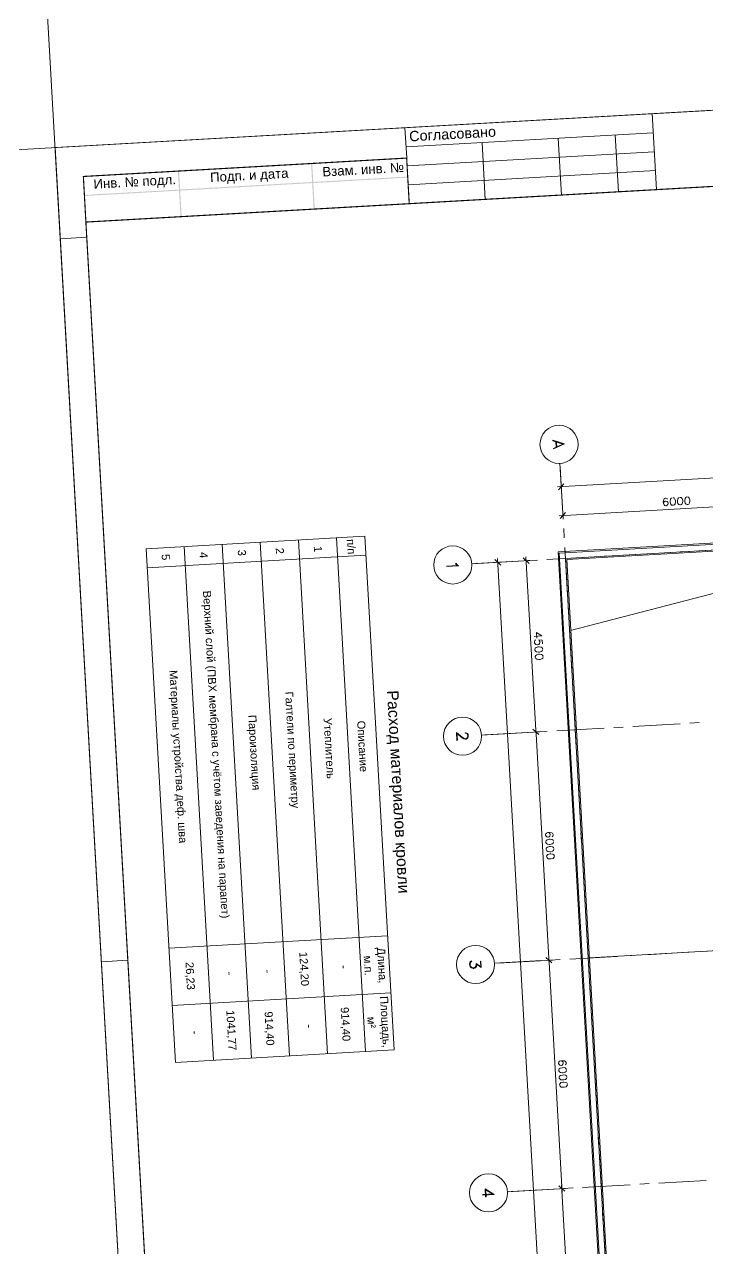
# Model space of a CAD drawing. Header units: metres. Extents: x 107714.2 to 107732.3, y 110797.9 to 110846.2.
# Drawn here: x 107716.81943 to 107716.82649, y 110843.48672 to 110843.49937 of the extents above; entities that cross this region are included whole.
import ezdxf

# ---------------------------------------------------------------- set-up
doc = ezdxf.new("R2010")
doc.units = ezdxf.units.M
doc.linetypes.add('_ШПТ__20_т__2_5__Линия сетки', pattern=[25, 20, -2.5, 0, -2.5])
doc.linetypes.add('CENTER', pattern=[50.8, 31.75, -6.35, 6.35, -6.35])
for name, color, linetype in [('PDF _Геометрия', 7, 'Continuous'), ('PDF _Сплошная заливка', 7, 'Continuous'), ('PDF _Текст', 7, 'Continuous')]:
    doc.layers.add(name, color=color, linetype=linetype)
doc.layers.add('ОСИ', color=251, linetype='CENTER', lineweight=18)
doc.styles.add('PDF Arial', font='arial.ttf')

msp = doc.modelspace()

# ---------------------------------------------------------------- linework, layer by layer
at = {"layer": 'PDF _Геометрия', "lineweight": 18}
for points in [[(107716.819751, 110843.498096), (107716.821078, 110843.47475), (107716.837585, 110843.475689), (107716.836258, 110843.499034)], [(107716.82613, 110843.494479), (107716.826118, 110843.494475), (107716.826111, 110843.494463), (107716.826109, 110843.494444), (107716.826109, 110843.494433), (107716.826114, 110843.494414), (107716.826123, 110843.494403), (107716.826134, 110843.494401), (107716.826141, 110843.494401), (107716.826152, 110843.494405), (107716.826158, 110843.494417), (107716.826162, 110843.494436), (107716.826162, 110843.494447), (107716.826156, 110843.494465), (107716.826148, 110843.494477), (107716.826137, 110843.494479)], [(107716.826205, 110843.494483), (107716.826193, 110843.494479), (107716.826186, 110843.494467), (107716.826183, 110843.494448), (107716.826184, 110843.494437), (107716.826188, 110843.494419), (107716.826197, 110843.494408), (107716.826209, 110843.494405), (107716.826216, 110843.494405), (107716.826227, 110843.494409), (107716.826233, 110843.494421), (107716.826237, 110843.49444), (107716.826237, 110843.494452), (107716.826231, 110843.49447), (107716.826223, 110843.494481), (107716.826211, 110843.494483)], [(107716.82628, 110843.494487), (107716.826268, 110843.494483), (107716.826261, 110843.494471), (107716.826258, 110843.494453), (107716.826259, 110843.494441), (107716.826263, 110843.494423), (107716.826272, 110843.494412), (107716.826284, 110843.494409), (107716.826291, 110843.49441), (107716.826302, 110843.494414), (107716.826308, 110843.494426), (107716.826312, 110843.494444), (107716.826312, 110843.494456), (107716.826305, 110843.494474), (107716.826298, 110843.494485), (107716.826286, 110843.494488)], [(107716.820994, 110843.488646), (107716.820693, 110843.493953), (107716.822952, 110843.494081), (107716.823254, 110843.488775)], [(107716.82479, 110843.492917), (107716.824784, 110843.492928), (107716.824774, 110843.492936), (107716.824753, 110843.492938), (107716.824743, 110843.492938), (107716.824724, 110843.492933), (107716.824714, 110843.492924), (107716.82471, 110843.492912), (107716.82471, 110843.492906), (107716.824716, 110843.492894), (107716.824726, 110843.492888), (107716.824746, 110843.492884), (107716.824756, 110843.492885), (107716.824776, 110843.492891), (107716.824786, 110843.492898), (107716.82479, 110843.49291)], [(107716.824794, 110843.492842), (107716.824788, 110843.492853), (107716.824778, 110843.492861), (107716.824758, 110843.492863), (107716.824748, 110843.492863), (107716.824728, 110843.492858), (107716.824718, 110843.492849), (107716.824714, 110843.492838), (107716.824714, 110843.492831), (107716.82472, 110843.492819), (107716.82473, 110843.492813), (107716.824751, 110843.49281), (107716.824761, 110843.49281), (107716.82478, 110843.492816), (107716.82479, 110843.492823), (107716.824794, 110843.492835)], [(107716.824903, 110843.49093), (107716.824897, 110843.490942), (107716.824887, 110843.490948), (107716.824866, 110843.490951), (107716.824856, 110843.490951), (107716.824837, 110843.490945), (107716.824827, 110843.490938), (107716.824823, 110843.490926), (107716.824823, 110843.490919), (107716.824829, 110843.490908), (107716.824839, 110843.4909), (107716.824859, 110843.490898), (107716.824869, 110843.490898), (107716.824889, 110843.490903), (107716.824899, 110843.490912), (107716.824903, 110843.490923)], [(107716.824907, 110843.490855), (107716.824901, 110843.490867), (107716.824891, 110843.490873), (107716.824871, 110843.490877), (107716.824861, 110843.490876), (107716.824841, 110843.49087), (107716.824831, 110843.490863), (107716.824827, 110843.490851), (107716.824827, 110843.490844), (107716.824833, 110843.490833), (107716.824844, 110843.490825), (107716.824864, 110843.490823), (107716.824874, 110843.490823), (107716.824893, 110843.490828), (107716.824903, 110843.490837), (107716.824907, 110843.490849)], [(107716.824911, 110843.49078), (107716.824905, 110843.490792), (107716.824895, 110843.490798), (107716.824875, 110843.490802), (107716.824865, 110843.490801), (107716.824845, 110843.490795), (107716.824836, 110843.490788), (107716.824831, 110843.490776), (107716.824832, 110843.490769), (107716.824837, 110843.490758), (107716.824848, 110843.49075), (107716.824868, 110843.490748), (107716.824878, 110843.490748), (107716.824898, 110843.490753), (107716.824907, 110843.490762), (107716.824912, 110843.490774)], [(107716.825037, 110843.488572), (107716.825031, 110843.488584), (107716.825021, 110843.48859), (107716.825, 110843.488592), (107716.82499, 110843.488591), (107716.824971, 110843.488587), (107716.824961, 110843.48858), (107716.824957, 110843.488568), (107716.824957, 110843.488559), (107716.824963, 110843.48855), (107716.824973, 110843.488542), (107716.824993, 110843.48854), (107716.825003, 110843.48854), (107716.825023, 110843.488545), (107716.825033, 110843.488554), (107716.825037, 110843.488564)], [(107716.825041, 110843.488497), (107716.825035, 110843.488509), (107716.825025, 110843.488515), (107716.825005, 110843.488517), (107716.824995, 110843.488516), (107716.824975, 110843.488512), (107716.824965, 110843.488505), (107716.824961, 110843.488493), (107716.824962, 110843.488485), (107716.824967, 110843.488475), (107716.824978, 110843.488467), (107716.824998, 110843.488465), (107716.825008, 110843.488465), (107716.825027, 110843.48847), (107716.825037, 110843.488479), (107716.825041, 110843.488489)], [(107716.825045, 110843.488423), (107716.82504, 110843.488434), (107716.825029, 110843.48844), (107716.825009, 110843.488442), (107716.824999, 110843.488442), (107716.824979, 110843.488437), (107716.82497, 110843.48843), (107716.824965, 110843.488418), (107716.824966, 110843.48841), (107716.824971, 110843.4884), (107716.824982, 110843.488392), (107716.825002, 110843.48839), (107716.825012, 110843.488391), (107716.825032, 110843.488395), (107716.825041, 110843.488404), (107716.825046, 110843.488414)]]:
    msp.add_lwpolyline(points, close=True, dxfattribs=at)
for points in [[(107716.825966, 110843.497661), (107716.825921, 110843.498447)], [(107716.823367, 110843.498302), (107716.823385, 110843.497989)], [(107716.823378, 110843.498105), (107716.825932, 110843.49825)], [(107716.824197, 110843.497561), (107716.824163, 110843.49815)], [(107716.824984, 110843.497606), (107716.82495, 110843.498195)], [(107716.825573, 110843.497639), (107716.82554, 110843.498228)], [(107716.823389, 110843.497909), (107716.825943, 110843.498054)], [(107716.8234, 110843.497712), (107716.825955, 110843.497858)], [(107716.819805, 110843.497154), (107716.820079, 110843.49717)], [(107716.826081, 110843.494464), (107716.826077, 110843.494472), (107716.826065, 110843.494475), (107716.826058, 110843.494475), (107716.826047, 110843.494471), (107716.826041, 110843.494459), (107716.826037, 110843.49444), (107716.826038, 110843.494422), (107716.826044, 110843.494407), (107716.826051, 110843.494399), (107716.826063, 110843.494397), (107716.826066, 110843.494397), (107716.826078, 110843.494401), (107716.826084, 110843.494409), (107716.826088, 110843.49442), (107716.826088, 110843.494425), (107716.826082, 110843.494434), (107716.826075, 110843.494442), (107716.826063, 110843.494445), (107716.82606, 110843.494445), (107716.826049, 110843.494441), (107716.826042, 110843.494432), (107716.826038, 110843.494422)], [(107716.821085, 110843.493975), (107716.821387, 110843.488669)], [(107716.821478, 110843.493997), (107716.82178, 110843.488691)], [(107716.821871, 110843.49402), (107716.822172, 110843.488713)], [(107716.822265, 110843.494042), (107716.822567, 110843.488736)], [(107716.822658, 110843.494064), (107716.822959, 110843.488758)], [(107716.822964, 110843.493885), (107716.820704, 110843.493756)], [(107716.824702, 110843.493047), (107716.824782, 110843.493052), (107716.824727, 110843.493087), (107716.82473, 110843.49303)], [(107716.824787, 110843.49297), (107716.824785, 110843.493007), (107716.824749, 110843.49301), (107716.824755, 110843.493005), (107716.824759, 110843.492995), (107716.824759, 110843.492984), (107716.824757, 110843.492972), (107716.824749, 110843.492965), (107716.824737, 110843.492959), (107716.824731, 110843.492959), (107716.824719, 110843.492963), (107716.824712, 110843.492969), (107716.824706, 110843.492981), (107716.824705, 110843.492992), (107716.82471, 110843.493003), (107716.824713, 110843.493008), (107716.824719, 110843.493011)], [(107716.824888, 110843.490978), (107716.824895, 110843.490983), (107716.824899, 110843.490993), (107716.824899, 110843.491002), (107716.824893, 110843.491013), (107716.824883, 110843.491019), (107716.824862, 110843.491021), (107716.824844, 110843.49102), (107716.824829, 110843.491016), (107716.824823, 110843.491009), (107716.824819, 110843.490997), (107716.824819, 110843.490994), (107716.824825, 110843.490982), (107716.824832, 110843.490975), (107716.824844, 110843.490972), (107716.824847, 110843.490972), (107716.824858, 110843.490976), (107716.824864, 110843.490985), (107716.824869, 110843.490997), (107716.824869, 110843.491), (107716.824863, 110843.491011), (107716.824856, 110843.491018), (107716.824844, 110843.49102)], [(107716.823187, 110843.489955), (107716.820927, 110843.489826)], [(107716.820229, 110843.489686), (107716.820504, 110843.489702)], [(107716.82322, 110843.489364), (107716.820961, 110843.489235)], [(107716.825022, 110843.48862), (107716.825029, 110843.488624), (107716.825033, 110843.488636), (107716.825033, 110843.488644), (107716.825027, 110843.488654), (107716.825017, 110843.488661), (107716.824996, 110843.488663), (107716.824978, 110843.488662), (107716.824963, 110843.488658), (107716.824957, 110843.48865), (107716.824953, 110843.488639), (107716.824953, 110843.488634), (107716.824959, 110843.488625), (107716.824966, 110843.488617), (107716.824978, 110843.488614), (107716.824981, 110843.488614), (107716.824992, 110843.488618), (107716.824998, 110843.488627), (107716.825003, 110843.488637), (107716.825003, 110843.488642), (107716.824997, 110843.488652), (107716.82499, 110843.48866), (107716.824978, 110843.488662)]]:
    msp.add_lwpolyline(points, dxfattribs=at)
at = {"layer": 'PDF _Геометрия', "lineweight": 0, "const_width": 0.0000117}
for points in [[(107716.820069, 110843.497327), (107716.821336, 110843.47504), (107716.837295, 110843.475947), (107716.836029, 110843.498234)], [(107716.820043, 110843.497798), (107716.820069, 110843.497327), (107716.823411, 110843.497517), (107716.823384, 110843.497988)]]:
    msp.add_lwpolyline(points, close=True, dxfattribs=at)
at = {"layer": 'PDF _Геометрия', "lineweight": 13}
for points in [[(107716.834456, 110843.495132), (107716.824943, 110843.494592)], [(107716.824925, 110843.495063), (107716.824929, 110843.494995)], [(107716.824932, 110843.495058), (107716.824935, 110843.495002)], [(107716.824969, 110843.494835), (107716.825002, 110843.494261)], [(107716.824985, 110843.494554), (107716.824972, 110843.494795), (107716.825002, 110843.494258)], [(107716.82501, 110843.494624), (107716.824955, 110843.494562)], [(107716.82496, 110843.494294), (107716.827398, 110843.494432)], [(107716.825027, 110843.494328), (107716.824972, 110843.494266)], [(107716.825008, 110843.494163), (107716.825013, 110843.494065)], [(107716.824324, 110843.493852), (107716.82518, 110843.478796)], [(107716.824649, 110843.4938), (107716.824588, 110843.493857)], [(107716.824617, 110843.493869), (107716.824722, 110843.49202)], [(107716.825327, 110843.493869), (107716.824834, 110843.493841)], [(107716.825019, 110843.493967), (107716.825047, 110843.493474)], [(107716.825523, 110843.49388), (107716.825425, 110843.493875)], [(107716.826112, 110843.493914), (107716.825621, 110843.493886)], [(107716.826308, 110843.493925), (107716.82621, 110843.493919)], [(107716.826899, 110843.493958), (107716.826406, 110843.49393)], [(107716.824539, 110843.493824), (107716.824057, 110843.493797)], [(107716.824658, 110843.493831), (107716.824095, 110843.493799), (107716.824365, 110843.493814)], [(107716.824356, 110843.493784), (107716.824295, 110843.49384)], [(107716.824736, 110843.493835), (107716.824638, 110843.49383)], [(107716.827535, 110843.493746), (107716.825079, 110843.493109)], [(107716.825052, 110843.493376), (107716.825058, 110843.493278)], [(107716.825064, 110843.49318), (107716.825091, 110843.492689)], [(107716.825097, 110843.492591), (107716.825103, 110843.492492)], [(107716.825108, 110843.492394), (107716.825136, 110843.491902)], [(107716.824718, 110843.4921), (107716.824856, 110843.489662)], [(107716.825427, 110843.4921), (107716.824935, 110843.492072)], [(107716.825623, 110843.492111), (107716.825525, 110843.492106)], [(107716.826212, 110843.492145), (107716.825722, 110843.492117)], [(107716.826409, 110843.492156), (107716.826311, 110843.49215)], [(107716.823904, 110843.492047), (107716.823908, 110843.491974), (107716.823903, 110843.491973), (107716.823899, 110843.492053), (107716.823958, 110843.492005), (107716.823976, 110843.491996), (107716.823988, 110843.49199), (107716.823998, 110843.49199), (107716.824009, 110843.491998), (107716.824015, 110843.492008), (107716.824014, 110843.492031), (107716.824006, 110843.492043), (107716.823994, 110843.492047), (107716.823989, 110843.492047), (107716.823989, 110843.492052), (107716.823994, 110843.492052), (107716.824006, 110843.492048), (107716.824013, 110843.492043), (107716.824019, 110843.492032), (107716.82402, 110843.492008), (107716.824016, 110843.491998), (107716.824009, 110843.491991), (107716.823998, 110843.491986), (107716.823988, 110843.491985), (107716.823976, 110843.491989), (107716.823959, 110843.492), (107716.823899, 110843.492047)], [(107716.82464, 110843.492055), (107716.824157, 110843.492028)], [(107716.824836, 110843.492067), (107716.824738, 110843.492061)], [(107716.825142, 110843.491803), (107716.825147, 110843.491705)], [(107716.825153, 110843.491607), (107716.825181, 110843.491116)], [(107716.825186, 110843.491018), (107716.825192, 110843.49092)], [(107716.825198, 110843.490822), (107716.825226, 110843.490329)], [(107716.825231, 110843.490231), (107716.825237, 110843.490133)], [(107716.834681, 110843.490261), (107716.825272, 110843.489726)], [(107716.825242, 110843.490035), (107716.82527, 110843.489544)], [(107716.826543, 110843.489798), (107716.826445, 110843.489792)], [(107716.824108, 110843.489665), (107716.824109, 110843.489653), (107716.824105, 110843.489636), (107716.824094, 110843.489624), (107716.824077, 110843.489618), (107716.824071, 110843.489617), (107716.824054, 110843.489622), (107716.824042, 110843.489633), (107716.824036, 110843.489649), (107716.824035, 110843.489666), (107716.824039, 110843.489684), (107716.824045, 110843.489689), (107716.824056, 110843.489695), (107716.824057, 110843.48969), (107716.824045, 110843.489684), (107716.82404, 110843.489666), (107716.824041, 110843.489649), (107716.824048, 110843.489633), (107716.824066, 110843.489622)], [(107716.824039, 110843.489672), (107716.82405, 110843.48969)], [(107716.82415, 110843.489634), (107716.824147, 110843.48969), (107716.824152, 110843.489691), (107716.824155, 110843.489627), (107716.824103, 110843.489664)], [(107716.824774, 110843.489698), (107716.824291, 110843.48967)], [(107716.824852, 110843.48974), (107716.82499, 110843.487304)], [(107716.82497, 110843.489709), (107716.824872, 110843.489703)], [(107716.825561, 110843.489742), (107716.825069, 110843.489714)], [(107716.825757, 110843.489753), (107716.825659, 110843.489748)], [(107716.826347, 110843.489787), (107716.825856, 110843.489759)], [(107716.824104, 110843.489648), (107716.824093, 110843.48963), (107716.824077, 110843.489623), (107716.824071, 110843.489622), (107716.824053, 110843.489628), (107716.824041, 110843.489644)], [(107716.824155, 110843.489634), (107716.824103, 110843.489669), (107716.824104, 110843.489653), (107716.824098, 110843.489636), (107716.824082, 110843.489623)], [(107716.825276, 110843.489446), (107716.825281, 110843.489347)], [(107716.825287, 110843.489249), (107716.825315, 110843.488758)], [(107716.825321, 110843.488659), (107716.825326, 110843.48856)], [(107716.825332, 110843.488462), (107716.82536, 110843.487971)], [(107716.825365, 110843.487873), (107716.825371, 110843.487775)], [(107716.825376, 110843.487677), (107716.825404, 110843.487186)], [(107716.826481, 110843.487427), (107716.82599, 110843.487399)], [(107716.824196, 110843.487334), (107716.824272, 110843.487288), (107716.82417, 110843.487283), (107716.82417, 110843.487276), (107716.824289, 110843.487283), (107716.824195, 110843.487341), (107716.8242, 110843.487256), (107716.824205, 110843.487256), (107716.824201, 110843.487335)], [(107716.824908, 110843.487338), (107716.824426, 110843.487311)], [(107716.824986, 110843.487382), (107716.82514, 110843.48467)], [(107716.825105, 110843.487349), (107716.825006, 110843.487344)], [(107716.825695, 110843.487383), (107716.825203, 110843.487355)], [(107716.825892, 110843.487394), (107716.825793, 110843.487388)], [(107716.82541, 110843.487088), (107716.825415, 110843.48699)], [(107716.825421, 110843.48689), (107716.825449, 110843.486399)]]:
    msp.add_lwpolyline(points, dxfattribs=at)
for points in [[(107716.825017, 110843.495035), (107716.824896, 110843.495073), (107716.824896, 110843.495066), (107716.825, 110843.495034), (107716.824901, 110843.494988), (107716.824901, 110843.494983)], [(107716.834526, 110843.494464), (107716.835385, 110843.479345), (107716.825809, 110843.4788), (107716.82495, 110843.493919)], [(107716.834515, 110843.49445), (107716.835373, 110843.479356), (107716.82582, 110843.478813), (107716.824962, 110843.493907)], [(107716.834458, 110843.494388), (107716.83531, 110843.479412), (107716.825877, 110843.478876), (107716.825025, 110843.493852)], [(107716.834448, 110843.494376), (107716.835297, 110843.479423), (107716.825888, 110843.478888), (107716.825038, 110843.493841)], [(107716.823801, 110843.493769), (107716.823801, 110843.493774), (107716.823908, 110843.49378), (107716.823895, 110843.493791), (107716.82389, 110843.493801), (107716.823895, 110843.493801), (107716.823902, 110843.493791), (107716.82392, 110843.493776)], [(107716.824688, 110843.492088), (107716.82475, 110843.492032)], [(107716.824758, 110843.492062), (107716.824196, 110843.49203)], [(107716.824892, 110843.489704), (107716.82433, 110843.489672)], [(107716.824822, 110843.489729), (107716.824884, 110843.489674)], [(107716.825026, 110843.487345), (107716.824464, 110843.487313)], [(107716.824956, 110843.487371), (107716.825018, 110843.487316)]]:
    msp.add_lwpolyline(points, close=True, dxfattribs=at)
for centre in [(107716.824959, 110843.495031), (107716.823861, 110843.493785), (107716.823962, 110843.492016), (107716.824096, 110843.489658), (107716.82423, 110843.487299)]:
    msp.add_circle(centre, 0.000197, dxfattribs=at)
at = {"layer": 'PDF _Сплошная заливка', "transparency": 33554559}
for points in [[(107716.822423, 110843.49746), (107716.822435, 110843.497461), (107716.822396, 110843.497933)], [(107716.822435, 110843.497461), (107716.822396, 110843.497933), (107716.822408, 110843.497933)], [(107716.823396, 110843.497797), (107716.820055, 110843.497596), (107716.820054, 110843.497607)], [(107716.823396, 110843.497786), (107716.823396, 110843.497797), (107716.820055, 110843.497596)], [(107716.821059, 110843.497382), (107716.82102, 110843.497854), (107716.821032, 110843.497855)], [(107716.821047, 110843.497382), (107716.821059, 110843.497382), (107716.82102, 110843.497854)]]:
    msp.add_solid(points, dxfattribs=at)
at = {"layer": 'ОСИ', "linetype": '_ШПТ__20_т__2_5__Линия сетки', "lineweight": 5}
for p, q in [((107716.754286, 110844.64988), (107719.400251, 110798.09675)), ((107715.049825, 110843.397498), (107729.233661, 110844.203672))]:
    msp.add_line(p, q, dxfattribs=at)

# ---------------------------------------------------------------- texts
at = {"layer": 'PDF _Текст', "attachment_point": 7, "style": 'PDF Arial'}
for s, insert, char_height, rotation in [('Согласовано', (107716.823413, 110843.498158), 0.00010655, 3.253), ('Взам. инв. №', (107716.822516, 110843.497796), 0.00009767, 3.253), ('Инв. № подл.', (107716.820152, 110843.497643), 0.00009767, 3.253), ('Подп. и дата', (107716.821357, 110843.497711), 0.00009767, 3.253), ('1', (107716.822424, 110843.493979), 0.0000827, 273.253), ('п/п', (107716.822764, 110843.49405), 0.0000827, 273.253), ('5', (107716.82085, 110843.493895), 0.0000827, 273.253), ('4', (107716.821244, 110843.493916), 0.0000827, 273.253), ('3', (107716.821637, 110843.49394), 0.0000827, 273.253), ('2', (107716.822031, 110843.49396), 0.0000827, 273.253), ('Верхний слой (ПВХ мембрана с учётом заведения на парапет)', (107716.821254, 110843.493516), 0.00008268, 273.253), ('Материалы устройства деф. шва', (107716.820907, 110843.492695), 0.00008268, 273.253), ('Галтели по периметру', (107716.822103, 110843.492474), 0.00008268, 273.253), ('Расход материалов кровли', (107716.823145, 110843.492485), 0.00011812, 273.253), ('Пароизоляция', (107716.821722, 110843.492233), 0.00008268, 273.253), ('Утеплитель', (107716.822524, 110843.492202), 0.0000827, 273.253), ('Описание', (107716.822871, 110843.492174), 0.0000827, 273.253), ('Длина,', (107716.823054, 110843.48983), 0.0000827, 273.253), ('26,23', (107716.821083, 110843.489681), 0.0000827, 273.253), ('124,20', (107716.822259, 110843.489785), 0.0000827, 273.253), ('м.п.', (107716.82294, 110843.489747), 0.0000827, 273.253), ('-', (107716.821515, 110843.489582), 0.0000827, 273.253), ('-', (107716.821908, 110843.489605), 0.0000827, 273.253), ('-', (107716.822695, 110843.489649), 0.0000827, 273.253), ('Площадь,', (107716.823085, 110843.489328), 0.0000827, 273.253), ('1041,77', (107716.821505, 110843.489183), 0.0000827, 273.253), ('914,40', (107716.8219, 110843.48917), 0.0000827, 273.253), ('914,40', (107716.822687, 110843.489215), 0.0000827, 273.253), ('м²', (107716.822976, 110843.489116), 0.0000827, 273.253), ('-', (107716.821156, 110843.488971), 0.0000827, 273.253), ('-', (107716.822336, 110843.489038), 0.0000827, 273.253)]:
    msp.add_mtext(s, dxfattribs=dict(at, insert=insert, char_height=char_height, rotation=rotation))

doc.saveas('drawing.dxf')
